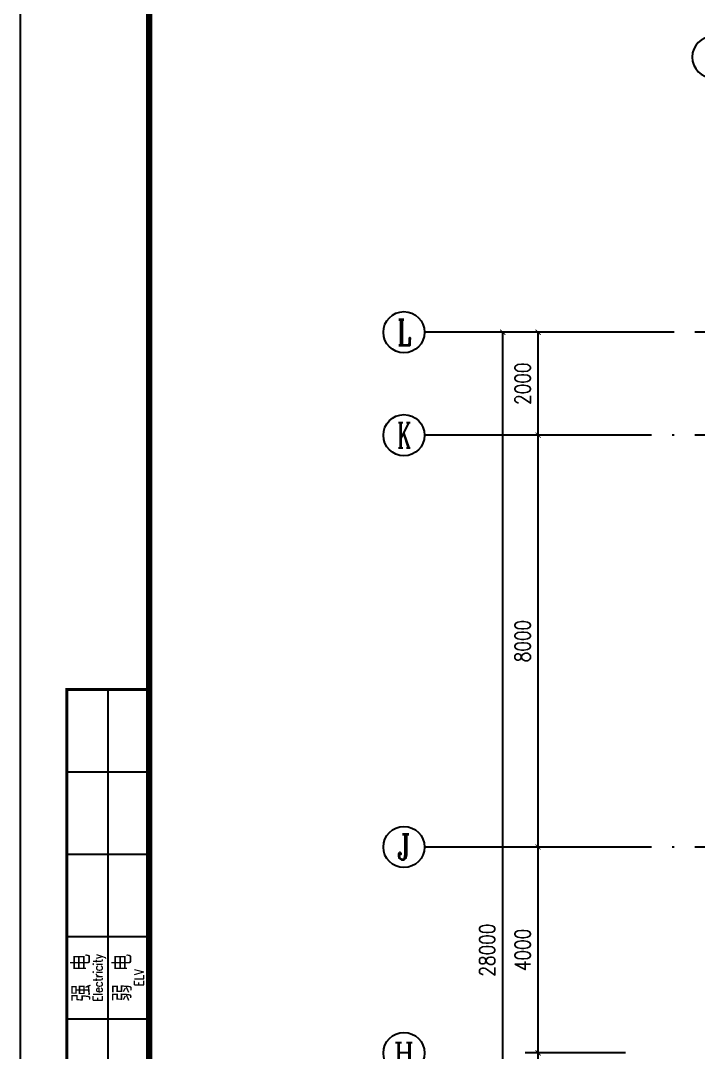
# Model space of a CAD drawing. Header units: millimetres. Extents: x 2998490 to 15040601, y 444546 to 7822218.
# Drawn here: x 14124817 to 14137990, y 7591313 to 7611355 of the extents above; entities that cross this region are included whole.
import ezdxf
from ezdxf.enums import TextEntityAlignment as Align

# ---------------------------------------------------------------- set-up
doc = ezdxf.new("R2010")
doc.units = ezdxf.units.MM
doc.header["$LTSCALE"] = 2000
doc.linetypes.add('DOTE', pattern=[2.42, 2, -0.2, 0.02, -0.2])
for name, color, linetype in [('3-AXIS', 3, 'Continuous'), ('3-AXIS_TEXT', 7, 'Continuous'), ('AXIS', 3, 'Continuous'), ('AXIS_TEXT', 7, 'Continuous'), ('图框', 7, 'Continuous')]:
    doc.layers.add(name, color=color, linetype=linetype)
doc.styles.add('_TCH_AXIS', font='COMPLEX', dxfattribs={"bigfont": 'GBCBIG'})
doc.styles.add('COMPLEX', font='COMPLEX')
doc.styles.add('DIM_FONT', font='SIMPLEX', dxfattribs={"width": 0.8, "bigfont": 'HZTXT'})
doc.styles.add('TKZ2_tjkts.shx', font='tjromant.shx', dxfattribs={"bigfont": 'tjkts.shx'})
doc.dimstyles.new('DIMN100', dxfattribs={"dimtxt": 300, "dimasz": 100, "dimexe": 250, "dimexo": 300, "dimgap": 150, "dimtad": 1, "dimdec": 0, "dimzin": 0, "dimdsep": 46, "dimtxsty": 'DIM_FONT', "dimblk": 'ARCHTICK', "dimcen": 0.09, "dimclrt": 7, "dimazin": 2, "dimtfac": 1, "dimtdec": 0, "dimtix": 1, "dimtmove": 2, "dimatfit": 3, "dimldrblk": 'ARCHTICK', "dimfxl": 0, "dimtolj": 1, "dimtzin": 0, "dimarcsym": 0})

# ---------------------------------------------------------------- blocks, each defined once
blk = doc.blocks.new('TJAD_TK_A0')
at = {"layer": '图框'}
for p, q in [((973, -441.7), (973, 399.3)), ((990, -412.7), (990, -156.7)), ((982, -172.7), (998, -172.7)), ((982, -188.7), (998, -188.7)), ((982, -204.7), (998, -204.7)), ((982, -220.7), (998, -220.7))]:
    blk.add_line(p, q, dxfattribs=at)
at = {"layer": '图框', "const_width": 1.2}
blk.add_lwpolyline([(2152, -431.7), (2152, 389.3), (998, 389.3), (998, -431.7)], close=True, dxfattribs=at)
at = {"layer": '图框', "const_width": 0.6}
blk.add_lwpolyline([(998, -431.7), (982, -431.7), (982, -156.7), (998, -156.7)], dxfattribs=at)
at = {"layer": '图框', "style": 'TKZ2_tjkts.shx'}
for s, p in [('强 电', (984.79, -212.7)), ('弱 电', (992.79, -212.7))]:
    blk.add_text(s, height=3.6, rotation=90, dxfattribs=at).set_placement(p, align=Align.MIDDLE_CENTER)
at = {"layer": '图框', "style": 'TKZ2_tjkts.shx', "width": 0.8}
for s, p in [('Electricity', (988.02, -212.7)), ('ELV', (996.02, -212.7))]:
    blk.add_text(s, height=1.8, rotation=90, dxfattribs=at).set_placement(p, align=Align.MIDDLE_CENTER)
blk = doc.blocks.new('_ArchTick')
at = {"color": 0, "linetype": 'ByBlock', "const_width": 0.15}
blk.add_lwpolyline([(-0.5, -0.5), (0.5, 0.5)], dxfattribs=at)
blk = doc.blocks.new('*D460')
at = {"layer": 'AXIS', "color": 0, "lineweight": -2}
for p, q in [((14136576, 7591302), (14134625, 7591302)), ((14134875, 7588402), (14134875, 7591302)), ((14136576, 7588402), (14134625, 7588402))]:
    blk.add_line(p, q, dxfattribs=at)
at = {"layer": 'Defpoints', "color": 0}
for p in [(14134875, 7591302), (14136876, 7591302), (14136876, 7588402)]:
    blk.add_point(p, dxfattribs=at)
at = {"layer": 'AXIS', "color": 0, "lineweight": -2, "xscale": 100, "yscale": 100, "zscale": 100}
for p, rotation in [((14134875, 7591302), 90), ((14134875, 7588402), 270)]:
    blk.add_blockref('_ArchTick', p, dxfattribs=dict(at, rotation=rotation))
at = {"layer": 'AXIS', "color": 7, "insert": (14134575, 7589852), "char_height": 300, "attachment_point": 5, "rotation": 90, "style": 'DIM_FONT'}
blk.add_mtext('\\A1;2900', dxfattribs=at)
blk = doc.blocks.new('*D461')
at = {"layer": 'AXIS', "color": 0, "lineweight": -2}
for p, q in [((14136576, 7595302), (14134625, 7595302)), ((14134875, 7591302), (14134875, 7595302)), ((14136576, 7591302), (14134625, 7591302))]:
    blk.add_line(p, q, dxfattribs=at)
at = {"layer": 'Defpoints', "color": 0}
for p in [(14134875, 7595302), (14136876, 7595302), (14136876, 7591302)]:
    blk.add_point(p, dxfattribs=at)
at = {"layer": 'AXIS', "color": 0, "lineweight": -2, "xscale": 100, "yscale": 100, "zscale": 100}
for p, rotation in [((14134875, 7595302), 90), ((14134875, 7591302), 270)]:
    blk.add_blockref('_ArchTick', p, dxfattribs=dict(at, rotation=rotation))
at = {"layer": 'AXIS', "color": 7, "insert": (14134575, 7593302), "char_height": 300, "attachment_point": 5, "rotation": 90, "style": 'DIM_FONT'}
blk.add_mtext('\\A1;4000', dxfattribs=at)
blk = doc.blocks.new('*D462')
at = {"layer": 'AXIS', "color": 0, "lineweight": -2}
for p, q in [((14137488, 7605302), (14133937, 7605302)), ((14134187, 7577302), (14134187, 7605302)), ((14137488, 7577302), (14133937, 7577302))]:
    blk.add_line(p, q, dxfattribs=at)
at = {"layer": 'Defpoints', "color": 0}
for p in [(14134187, 7605302), (14137788, 7605302), (14137788, 7577302)]:
    blk.add_point(p, dxfattribs=at)
at = {"layer": 'AXIS', "color": 0, "lineweight": -2, "xscale": 100, "yscale": 100, "zscale": 100}
for p, rotation in [((14134187, 7605302), 90), ((14134187, 7577302), 270)]:
    blk.add_blockref('_ArchTick', p, dxfattribs=dict(at, rotation=rotation))
at = {"layer": 'AXIS', "color": 7, "insert": (14133887, 7593299), "char_height": 300, "attachment_point": 5, "rotation": 90, "style": 'DIM_FONT'}
blk.add_mtext('\\A1;28000', dxfattribs=at)
blk = doc.blocks.new('_AXISO')
blk.add_circle((0, 0), 0.5)
at = {"layer": '3-AXIS_TEXT', "style": 'COMPLEX', "width": 1.041667}
blk.add_attdef('A', text='', height=0.56, dxfattribs=at).set_placement((-0.25, -0.28), (0.25, -0.28), align=Align.FIT)
blk = doc.blocks.new('*D463')
at = {"layer": 'AXIS', "color": 0, "lineweight": -2}
for p, q in [((14136576, 7603302), (14134625, 7603302)), ((14134875, 7595302), (14134875, 7603302)), ((14136576, 7595302), (14134625, 7595302))]:
    blk.add_line(p, q, dxfattribs=at)
at = {"layer": 'Defpoints', "color": 0}
for p in [(14134875, 7603302), (14136876, 7603302), (14136876, 7595302)]:
    blk.add_point(p, dxfattribs=at)
at = {"layer": 'AXIS', "color": 0, "lineweight": -2, "xscale": 100, "yscale": 100, "zscale": 100}
for p, rotation in [((14134875, 7603302), 90), ((14134875, 7595302), 270)]:
    blk.add_blockref('_ArchTick', p, dxfattribs=dict(at, rotation=rotation))
at = {"layer": 'AXIS', "color": 7, "insert": (14134575, 7599302), "char_height": 300, "attachment_point": 5, "rotation": 90, "style": 'DIM_FONT'}
blk.add_mtext('\\A1;8000', dxfattribs=at)
blk = doc.blocks.new('*D464')
at = {"layer": 'AXIS', "color": 0, "lineweight": -2}
for p, q in [((14136576, 7605302), (14134625, 7605302)), ((14134875, 7603302), (14134875, 7605302)), ((14136576, 7603302), (14134625, 7603302))]:
    blk.add_line(p, q, dxfattribs=at)
at = {"layer": 'Defpoints', "color": 0}
for p in [(14134875, 7605302), (14136876, 7605302), (14136876, 7603302)]:
    blk.add_point(p, dxfattribs=at)
at = {"layer": 'AXIS', "color": 0, "lineweight": -2, "xscale": 100, "yscale": 100, "zscale": 100}
for p, rotation in [((14134875, 7605302), 90), ((14134875, 7603302), 270)]:
    blk.add_blockref('_ArchTick', p, dxfattribs=dict(at, rotation=rotation))
at = {"layer": 'AXIS', "color": 7, "insert": (14134575, 7604302), "char_height": 300, "attachment_point": 5, "rotation": 90, "style": 'DIM_FONT'}
blk.add_mtext('\\A1;2000', dxfattribs=at)

msp = doc.modelspace()

# ---------------------------------------------------------------- linework, layer by layer
at = {"layer": '3-AXIS', "color": 15, "linetype": 'DOTE'}
for p, q in [((14214520.3, 7605302), (14134833, 7605302)), ((14214520.3, 7603302), (14134833, 7603302)), ((14214520.3, 7595302), (14134833, 7595302))]:
    msp.add_line(p, q, dxfattribs=at)
at = {"layer": 'AXIS'}
for p, q in [((14136943.3, 7605302), (14132667.5, 7605302)), ((14136943.3, 7603302), (14132667.5, 7603302)), ((14136943.3, 7595302), (14132667.5, 7595302))]:
    msp.add_line(p, q, dxfattribs=at)

# ---------------------------------------------------------------- block references
ref = msp.add_blockref('_AXISO', (14138270.3, 7610646.6), dxfattribs=dict(at, xscale=-800, yscale=800, zscale=800, rotation=180))
ref.add_attrib('A', '1', dxfattribs={"layer": 'AXIS_TEXT', "height": 514.7, "style": '_TCH_AXIS'}).set_placement((14138160, 7610389.3), (14138380.6, 7610389.3), align=Align.FIT)
ref = msp.add_blockref('_AXISO', (14132267.5, 7605302), dxfattribs=dict(at, xscale=800, yscale=800, zscale=800))
ref.add_attrib('A', 'L', dxfattribs={"layer": 'AXIS_TEXT', "height": 496.1, "style": '_TCH_AXIS', "width": 0.733333}).set_placement((14132137.6, 7605054), (14132397.4, 7605054), align=Align.FIT)
ref = msp.add_blockref('_AXISO', (14132267.5, 7603302), dxfattribs=dict(at, xscale=800, yscale=800, zscale=800))
ref.add_attrib('A', 'K', dxfattribs={"layer": 'AXIS_TEXT', "height": 496.1, "style": '_TCH_AXIS', "width": 0.578947}).set_placement((14132137.6, 7603054), (14132397.4, 7603054), align=Align.FIT)
ref = msp.add_blockref('_AXISO', (14132267.5, 7595302), dxfattribs=dict(at, xscale=800, yscale=800, zscale=800))
ref.add_attrib('A', 'J', dxfattribs={"layer": 'AXIS_TEXT', "height": 496.1, "style": '_TCH_AXIS'}).set_placement((14132137.6, 7595054), (14132397.4, 7595054), align=Align.FIT)
ref = msp.add_blockref('_AXISO', (14132267.5, 7591300), dxfattribs=dict(at, xscale=800, yscale=800, zscale=800))
ref.add_attrib('A', 'H', dxfattribs={"layer": 'AXIS_TEXT', "height": 405.5, "style": '_TCH_AXIS'}).set_placement((14132074.4, 7591097.2), (14132460.6, 7591097.2), align=Align.FIT)
at = {"layer": '图框', "xscale": 100, "yscale": 100, "zscale": 100}
msp.add_blockref('TJAD_TK_A0', (14027517.1, 7614033.9), dxfattribs=at)

# ---------------------------------------------------------------- dimensions: what is measured, and where the dimension line sits
at = {"layer": 'AXIS'}
dim = msp.add_linear_dim(base=(14134186.9, 7605302), p1=(14137787.7, 7577302), p2=(14137787.7, 7605302), angle=90, dimstyle='DIMN100', dxfattribs=at)
dim.commit()
dim.dimension.update_dxf_attribs({"geometry": '*D462', "text_midpoint": (14133886.9, 7593298.8), "dimtype": 161})
for p1, p2, picture, middle in [((14136875.8, 7603302), (14136875.8, 7605302), '*D464', (14134575, 7604302)), ((14136875.8, 7595302), (14136875.8, 7603302), '*D463', (14134575, 7599302)), ((14136875.8, 7591302), (14136875.8, 7595302), '*D461', (14134575, 7593302)), ((14136875.8, 7588402.4), (14136875.8, 7591302), '*D460', (14134575, 7589852.2))]:
    dim = msp.add_aligned_dim(p1=p1, p2=p2, distance=2000.8, dimstyle='DIMN100', dxfattribs=at)
    dim.commit()
    dim.dimension.update_dxf_attribs({"geometry": picture, "text_midpoint": middle})

doc.saveas('drawing.dxf')
